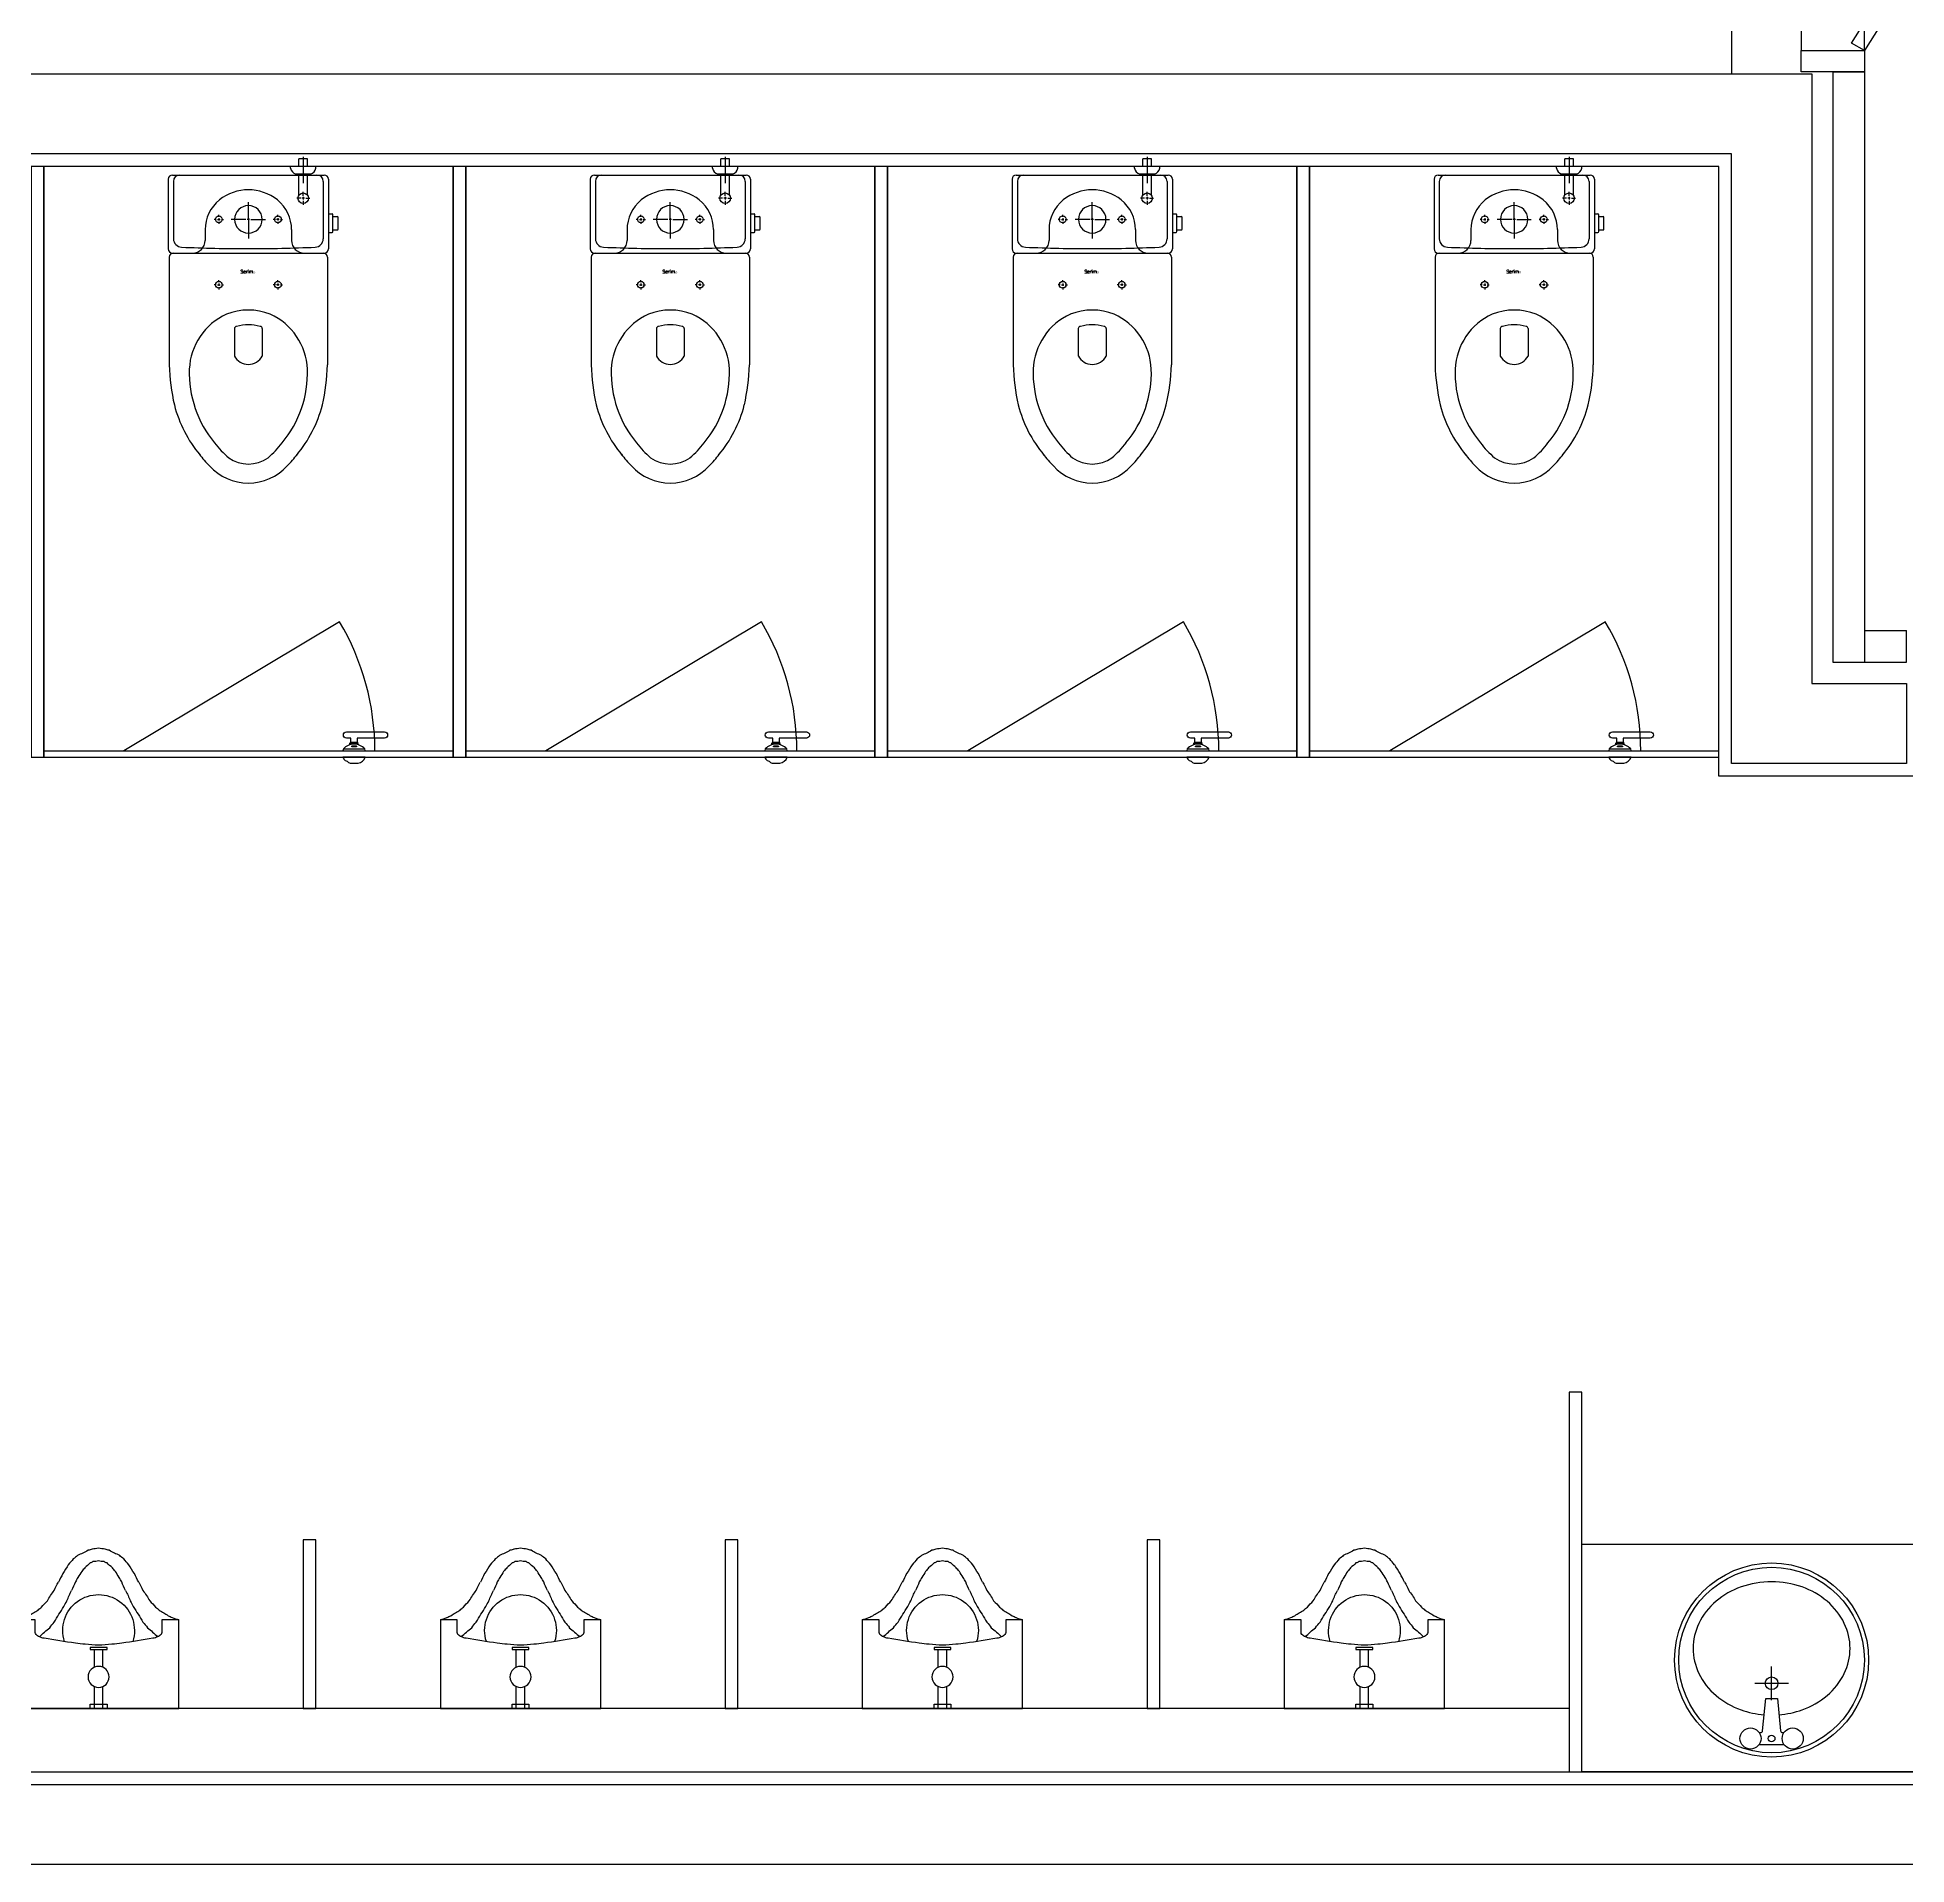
# Model space of a CAD drawing. Header units: millimetres. Extents: x -27104 to 125781, y -3376 to 46996.
# Drawn here: x 56725.3 to 56811.9, y 18586.2 to 18670.9 of the extents above; entities that cross this region are included whole.
import ezdxf

# ---------------------------------------------------------------- set-up
doc = ezdxf.new("R2010")
doc.units = ezdxf.units.MM
doc.header["$LTSCALE"] = 100
doc.header["$MEASUREMENT"] = 0
doc.linetypes.add('A0-000 XR 평면도$0$HID', pattern=[2.5, 1.5, -1])
doc.layers.get('0').update_dxf_attribs({"linetype": 'CONTINUOUS'})
for name, color, linetype in [('A0-000 XR 평면도$0$DOOR', 4, 'CONTINUOUS'), ('A0-000 XR 평면도$0$DOOR(OPEN ELE)', 5, 'CONTINUOUS'), ('ELE9', 9, 'CONTINUOUS'), ('TOI', 12, 'CONTINUOUS')]:
    doc.layers.add(name, color=color, linetype=linetype)
doc.styles.add('DIM', font='txt.shx', dxfattribs={"height": 30})

# ---------------------------------------------------------------- blocks, each defined once
blk = doc.blocks.new('A$C43632D92')
at = {"layer": 'TOI'}
for p, q in [((0, 0), (0, 210)), ((0, 210), (40, 210)), ((40, 210), (40, 180)), ((340, 180), (340, 210)), ((340, 210), (380, 210)), ((380, 210), (380, 0)), ((170, 140), (170, 145)), ((170, 145), (210, 145)), ((210, 140), (170, 140)), ((180, 97.9), (180, 140)), ((200, 97.9), (200, 140)), ((210, 145), (210, 140)), ((180, 0), (180, 52.1)), ((200, 0), (200, 52.1)), ((210, 10), (170, 10)), ((170, 10), (170, 0)), ((210, 0), (210, 10)), ((380, 0), (0, 0))]:
    blk.add_line(p, q, dxfattribs=at)
blk.add_circle((190, 75), 25, dxfattribs=at)
for centre, radius, start, end in [((29.5, 426.8), 123.6, 315.9946, 324.4623), ((107.9, 393.7), 44.6, 299.7449, 315.9946), ((56.6, 564.7), 218.4, 292.4234, 299.7449), ((154.9, 425.6), 51.6, 281.3099, 292.4234), ((165.4, 502.9), 125.3, 274.1849, 281.3099), ((214.6, 502.9), 125.3, 258.6901, 265.8151), ((225.1, 425.6), 51.6, 247.5766, 258.6901), ((323.4, 564.7), 218.4, 240.2551, 247.5766), ((272.1, 393.7), 44.6, 224.0054, 240.2551), ((350.6, 426.8), 123.6, 215.5377, 224.0054), ((-107.6, 413.2), 232.1, 330.6756, 336.3307), ((-81.6, 453.3), 229.3, 324.4623, 330.6756), ((-23.9, 395.4), 185.3, 329.0362, 332.8234), ((-153.2, 506.9), 353.6, 326.2948, 329.0362), ((109, 366), 58, 315, 326.2948), ((79.3, 435.7), 128.2, 307.4131, 315), ((165.5, 362.9), 18.4, 284.0362, 307.4131), ((175.7, 407.4), 59.1, 271.0416, 284.0362), ((204.3, 407.4), 59.1, 255.9638, 268.9584), ((214.5, 362.9), 18.4, 232.5869, 255.9638), ((300.7, 435.7), 128.2, 225, 232.5869), ((271, 366), 58, 213.7052, 225), ((533.2, 506.9), 353.6, 210.9638, 213.7052), ((403.9, 395.4), 185.3, 207.1766, 210.9638), ((461.6, 453.3), 229.3, 209.3244, 215.5377), ((487.6, 413.2), 232.1, 203.6693, 209.3244), ((273, 139), 235, 143.1301, 150.3962), ((278.1, 195.4), 210.8, 150.3962, 156.3307), ((190, 185), 85, 341.9686, 198.0314), ((426.5, 133.1), 334.5, 153.9528, 158.6261), ((-67.1, 379.1), 217, 332.8234, 338.6261), ((447.1, 379.1), 217, 201.3739, 207.1766), ((-46.5, 133.1), 334.5, 21.3739, 26.0472), ((102, 195.4), 210.8, 23.6693, 29.6038), ((107, 139), 235, 29.6038, 36.8699), ((246.6, -112.4), 399.5, 120.032, 123.6901), ((93.3, 182.6), 69, 123.6901, 132.5011), ((143, 174), 110, 132.5011, 143.1301), ((1291.9, -519.1), 1407.5, 147.2854, 149.0362), ((268.1, 163.1), 178.6, 149.0362, 153.9528), ((111.9, 163.1), 178.6, 26.0472, 30.9638), ((-911.9, -519.1), 1407.5, 30.9638, 32.7146), ((237, 174), 110, 36.8699, 47.4989), ((286.7, 182.6), 69, 47.4989, 56.3099), ((133.4, -112.4), 399.5, 56.3099, 59.968), ((69.9, 35.3), 188.1, 106.7218, 111.8014), ((51.6, 153.4), 71.7, 111.8014, 120.032), ((46.1, 180), 6.05, 180, 225), ((254.9, -34.9), 289.7, 128.5584, 135), ((141.5, 148.5), 79.9, 135, 147.2854), ((238.5, 148.5), 79.9, 32.7146, 45), ((125.2, -34.9), 289.7, 45, 51.4416), ((334, 180), 6.05, 315, 0), ((328.4, 153.4), 71.7, 59.968, 68.1986), ((310.1, 35.3), 188.1, 68.1986, 73.2782), ((61.8, 195.7), 28.3, 225, 245.3815), ((69.1, 211.7), 45.9, 245.3815, 259.992), ((388.3, 2020.6), 1882.7, 259.992, 262.267), ((206.3, 680.3), 530.2, 262.267, 264.8056), ((246.1, 1117.1), 968.7, 264.8056, 266.6834), ((134, 1117.1), 968.7, 273.3166, 275.1944), ((173.7, 680.3), 530.2, 275.1944, 277.733), ((-8.3, 2020.6), 1882.7, 277.733, 280.008), ((310.9, 211.7), 45.9, 280.008, 294.6185), ((318.2, 195.7), 28.3, 294.6185, 315)]:
    blk.add_arc(centre, radius, start, end, dxfattribs=at)
blk = doc.blocks.new('A$C3F015CE3')
at = {"layer": 'TOI'}
for p, q in [((354.8, 750), (354.8, 768.6)), ((375.3, 768.6), (354.8, 768.6)), ((365, 773.2), (365, 710.9)), ((375.3, 750), (375.3, 768.6)), ((45, 720), (45, 555)), ((55, 730), (415, 730)), ((57.5, 715), (57.5, 579)), ((335, 746), (335, 750)), ((382.6, 732), (347.4, 732)), ((354.8, 683), (354.8, 732)), ((375.3, 683), (375.3, 732)), ((395, 746), (395, 750)), ((412.5, 715), (412.5, 579)), ((425, 720), (425, 555)), ((235, 631), (235, 665.5)), ((359, 675), (349.5, 675)), ((359, 675), (349.5, 675)), ((368, 675), (362, 675)), ((368, 675), (362, 675)), ((365, 681), (365, 690.5)), ((365, 681), (365, 690.5)), ((365, 678), (365, 672)), ((365, 678), (365, 672)), ((365, 669), (365, 659.5)), ((365, 669), (365, 659.5)), ((371, 675), (380.5, 675)), ((371, 675), (380.5, 675)), ((159, 625), (154, 625)), ((162, 625), (168, 625)), ((165, 631), (165, 636)), ((165, 628), (165, 622)), ((171, 625), (176, 625)), ((229, 625), (194.5, 625)), ((238, 625), (232, 625)), ((235, 626), (235, 660.5)), ((235, 628), (235, 622)), ((235, 623), (235, 617)), ((241, 625), (275.5, 625)), ((299, 625), (294, 625)), ((308, 625), (302, 625)), ((305, 631), (305, 636)), ((305, 628), (305, 622)), ((311, 625), (316, 625)), ((425, 637.9), (433.5, 637.9)), ((435.5, 595.9), (435.5, 635.9)), ((435.5, 631.9), (445.8, 631.9)), ((447.8, 601.9), (447.8, 629.9)), ((132.5, 600.6), (132.5, 575)), ((165, 619), (165, 614)), ((235, 619), (235, 584.5)), ((235, 614), (235, 579.5)), ((305, 619), (305, 614)), ((337.5, 600.6), (337.5, 575)), ((425, 593.9), (433.5, 593.9)), ((435.5, 599.9), (445.8, 599.9)), ((47.5, 535), (47.5, 280)), ((52.5, 545), (417.5, 545)), ((55, 545), (415, 545)), ((422.5, 535), (422.5, 280)), ((159, 470), (154, 470)), ((162, 470), (168, 470)), ((165, 476), (165, 481)), ((165, 473), (165, 467)), ((165, 464), (165, 459)), ((171, 470), (176, 470)), ((299, 470), (294, 470)), ((308, 470), (302, 470)), ((305, 476), (305, 481)), ((305, 473), (305, 467)), ((305, 464), (305, 459)), ((311, 470), (316, 470)), ((202, 366), (202, 301)), ((268, 366), (268, 301))]:
    blk.add_line(p, q, dxfattribs=at)
for centre, radius in [((365, 675), 12.5), ((165, 625), 8), ((305, 625), 8), ((165, 470), 8), ((305, 470), 8)]:
    blk.add_circle(centre, radius, dxfattribs=at)
for centre, radius, start, end in [((55, 720), 10, 90, 180), ((72.5, 715), 15, 90, 180), ((352.4, 748.9), 17.6, 189.469, 253.5331), ((377.6, 748.9), 17.6, 286.4669, 350.531), ((397.5, 715), 15, 0, 90), ((415, 720), 10, 0, 90), ((222.5, 600.6), 90, 128.6822, 180), ((235, 585), 110, 51.3178, 128.6822), ((247.5, 600.6), 90, 0, 51.3178), ((235, 625), 32.5, 90, 270), ((235, 625), 32.5, 270, 90), ((433.5, 635.9), 2, 0, 90), ((445.8, 629.9), 2, 0, 90), ((77.5, 579), 20, 180, 267.4985), ((392.5, 579), 20, 272.5015, 0), ((433.5, 595.9), 2, 270, 0), ((445.8, 601.9), 2, 270, 0), ((55, 555), 10, 180, 270), ((57.5, 535), 10, 90, 180), ((233.8, 4155.6), 3600, 267.4985, 270.0199), ((102.5, 575), 30, 270, 0), ((236.3, 4155.6), 3600, 269.9801, 272.5015), ((367.5, 575), 30, 180, 270), ((412.5, 535), 10, 0, 90), ((415, 555), 10, 270, 0), ((244.9, 263.3), 150, 114.336, 177.4508), ((235, 270), 140, 68.2132, 111.7868), ((225.1, 263.3), 150, 2.5492, 65.664), ((207, 366), 5, 90, 180), ((235, 274.4), 100.6, 73.8382, 106.1618), ((263, 366), 5, 0, 90), ((547.3, 295.1), 500, 181.7364, 192.7267), ((354.9, 261.3), 260, 178.084, 219.7652), ((235, 318.2), 37.2, 207.5632, 332.4368), ((115.1, 261.3), 260, 320.2348, 1.916), ((-77.3, 295.1), 500, 347.2733, 358.2636), ((354.9, 261.3), 305, 194.4886, 219.7652), ((115.1, 261.3), 305, 320.2348, 345.5114), ((315.4, 214.5), 200, 216.6852, 230.5715), ((154.6, 214.5), 200, 309.4285, 323.3148), ((315.4, 214.5), 245, 216.6852, 225.2345), ((235, 125), 80, 234.3409, 305.6591), ((154.6, 214.5), 245, 314.7655, 323.3148), ((235, 125), 125, 222.5102, 317.4898)]:
    blk.add_arc(centre, radius, start, end, dxfattribs=at)
at = {"layer": 'TOI', "style": 'DIM'}
for s, height, p in [('S', 8, (216.2, 497.2)), ('erim', 8, (222.7, 497.2)), ('㉿', 4, (246, 497.2))]:
    blk.add_text(s, height=height, dxfattribs=at).set_placement(p)
blk = doc.blocks.new('A$C154D126E')
at = {"layer": 'TOI'}
for p, q in [((259.3, 430), (200.7, 430)), ((203.8, 402), (200.7, 402)), ((259.3, 402), (256.2, 402)), ((216, 321), (208.8, 397.5)), ((251.2, 397.5), (244, 321)), ((244, 321), (216, 321)), ((230, 325), (230, 245)), ((270, 285), (190, 285))]:
    blk.add_line(p, q, dxfattribs=at)
for centre, radius in [((230, 230), 230), ((230, 230), 220), ((180, 416), 25), ((230, 416), 8), ((280, 416), 25), ((230, 285), 15)]:
    blk.add_circle(centre, radius, dxfattribs=at)
for centre, radius, start, end in [((203.8, 397), 5, 5.3909, 90), ((256.2, 397), 5, 90, 174.6091), ((230, 142.1), 218.4, 94.6377, 109.3849), ((230, 142.1), 218.4, 70.6151, 85.3623), ((203.6, 190.5), 162.4, 130.3466, 154.0053), ((219.6, 171.6), 187.1, 109.3849, 130.3466), ((240.4, 171.6), 187.1, 49.6534, 70.6151), ((256.4, 190.5), 162.4, 25.9947, 49.6534), ((178.9, 202.5), 134.9, 154.0053, 180), ((281.1, 202.5), 134.9, 0, 25.9947), ((178.9, 202.5), 134.9, 180, 205.9947), ((281.1, 202.5), 134.9, 334.0053, 0), ((203.6, 214.5), 162.4, 205.9947, 229.6534), ((256.4, 214.5), 162.4, 310.3466, 334.0053), ((219.6, 233.4), 187.1, 229.6534, 250.6151), ((240.4, 233.4), 187.1, 289.3849, 310.3466), ((230, 262.9), 218.4, 250.6151, 270), ((230, 262.9), 218.4, 270, 289.3849)]:
    blk.add_arc(centre, radius, start, end, dxfattribs=at)
blk = doc.blocks.new('A0-000 XR 평면도$0$A$C60820D4B')
at = {"layer": 'A0-000 XR 평면도$0$DOOR'}
for points in [[(500, 700), (500, 750), (350, 750), (350, 700)], [(500, 0), (500, 50), (350, 50), (350, 0)]]:
    blk.add_lwpolyline(points, close=True, dxfattribs=at)
for points in [[(3.8, 600.1), (350, 50), (380.3, 67.5), (34.6, 616.9)], [(3.8, 600.1), (34.6, 616.9)]]:
    blk.add_lwpolyline(points, dxfattribs=at)
at = {"layer": 'A0-000 XR 평면도$0$DOOR(OPEN ELE)'}
for p, q in [((350, 50), (350, 700)), ((500, 700), (500, 50))]:
    blk.add_line(p, q, dxfattribs=at)
at = {"layer": 'A0-000 XR 평면도$0$DOOR(OPEN ELE)', "linetype": 'A0-000 XR 평면도$0$HID', "ltscale": 0.05}
blk.add_arc((350, 50), 650, 90, 122.1801, dxfattribs=at)
blk = doc.blocks.new('ggtyu')
at = {"layer": 'ELE9', "color": 253}
for p, q in [((56549.831, 18807.607), (56539.838, 18801.616)), ((56569.395, 18807.607), (56559.401, 18801.616)), ((56588.959, 18807.607), (56578.965, 18801.616)), ((56608.523, 18807.607), (56598.529, 18801.616)), ((56550.01, 18801.714), (56551.007, 18801.714)), ((56550.704, 18801.978), (56550.313, 18801.978)), ((56551.685, 18802.203), (56550.655, 18802.203)), ((56550.655, 18802.203), (56550.655, 18802.007)), ((56550.655, 18802.007), (56550.704, 18801.978)), ((56550.704, 18801.948), (56550.704, 18801.9)), ((56569.573, 18801.714), (56570.571, 18801.714)), ((56570.268, 18801.978), (56569.877, 18801.978)), ((56571.249, 18802.203), (56570.219, 18802.203)), ((56570.219, 18802.203), (56570.219, 18802.007)), ((56570.219, 18802.007), (56570.268, 18801.978)), ((56570.268, 18801.948), (56570.268, 18801.9)), ((56589.137, 18801.714), (56590.135, 18801.714)), ((56589.832, 18801.978), (56589.44, 18801.978)), ((56590.812, 18802.203), (56589.783, 18802.203)), ((56589.783, 18802.203), (56589.783, 18802.007)), ((56589.783, 18802.007), (56589.832, 18801.978)), ((56589.832, 18801.948), (56589.832, 18801.9)), ((56608.701, 18801.714), (56609.699, 18801.714)), ((56609.396, 18801.978), (56609.004, 18801.978)), ((56610.376, 18802.203), (56609.347, 18802.203)), ((56609.347, 18802.203), (56609.347, 18802.007)), ((56609.347, 18802.007), (56609.396, 18801.978)), ((56609.396, 18801.948), (56609.396, 18801.9)), ((56606.841, 18757.206), (56516.358, 18757.206))]:
    blk.add_line(p, q, dxfattribs=at)
at = {"layer": 'ELE9', "color": 253, "ltscale": 0.1}
for points in [[(56515.772, 18833.016), (56618.09, 18833.016), (56618.09, 18804.746), (56622.492, 18804.746), (56622.492, 18801.029), (56614.373, 18801.029), (56614.373, 18829.299), (56515.772, 18829.299)], [(56614.373, 18847.884), (56614.373, 18833.016)], [(56619.068, 18833.114), (56619.068, 18805.724)], [(56619.068, 18833.114), (56620.536, 18833.114)], [(56620.536, 18833.114), (56620.536, 18805.724)], [(56623.079, 18804.257), (56623.079, 18800.442), (56613.786, 18800.442), (56613.786, 18828.712), (56516.358, 18828.712), (56516.358, 18794.377)], [(56620.536, 18807.192), (56622.492, 18807.192)], [(56622.492, 18805.724), (56622.492, 18807.192)], [(56619.068, 18805.724), (56622.492, 18805.724)], [(56514.422, 18764.249), (56516.358, 18764.249), (56516.358, 18754.272), (56640.686, 18754.272), (56640.686, 18800.442), (56639.512, 18800.442), (56639.512, 18804.257)]]:
    blk.add_lwpolyline(points, dxfattribs=at)
at = {"layer": 'ELE9', "color": 253}
for points in [[(56535.531, 18801.322), (56536.118, 18801.322), (56536.118, 18828.712), (56535.531, 18828.712)], [(56536.118, 18828.712), (56536.118, 18801.616), (56555.095, 18801.616), (56555.095, 18828.712)], [(56536.118, 18828.712), (56536.118, 18801.322), (56555.095, 18801.322), (56555.095, 18828.712)], [(56555.095, 18801.322), (56555.682, 18801.322), (56555.682, 18828.712), (56555.095, 18828.712)], [(56555.682, 18828.712), (56555.682, 18801.616), (56574.659, 18801.616), (56574.659, 18828.712)], [(56555.682, 18828.712), (56555.682, 18801.322), (56574.659, 18801.322), (56574.659, 18828.712)], [(56574.659, 18801.322), (56575.245, 18801.322), (56575.245, 18828.712), (56574.659, 18828.712)], [(56575.245, 18828.712), (56575.245, 18801.616), (56594.222, 18801.616), (56594.222, 18828.712)], [(56575.245, 18828.712), (56575.245, 18801.322), (56594.222, 18801.322), (56594.222, 18828.712)], [(56594.222, 18801.322), (56594.809, 18801.322), (56594.809, 18828.712), (56594.222, 18828.712)], [(56594.809, 18828.712), (56594.809, 18801.322), (56613.786, 18801.322), (56613.786, 18828.712)], [(56594.809, 18828.712), (56594.809, 18801.616), (56613.786, 18801.616), (56613.786, 18828.712)], [(56606.841, 18754.272), (56607.428, 18754.272), (56607.428, 18771.879), (56606.841, 18771.879)], [(56548.15, 18757.206), (56548.736, 18757.206), (56548.736, 18765.032), (56548.15, 18765.032)], [(56567.713, 18757.206), (56568.3, 18757.206), (56568.3, 18765.032), (56567.713, 18765.032)], [(56587.277, 18757.206), (56587.864, 18757.206), (56587.864, 18765.032), (56587.277, 18765.032)], [(56607.428, 18764.836), (56640.686, 18764.836), (56640.686, 18754.272), (56607.428, 18754.272)]]:
    blk.add_lwpolyline(points, close=True, dxfattribs=at)
at = {"layer": 'ELE9', "color": 253, "ltscale": 0.1}
blk.add_lwpolyline([(56515.772, 18763.662), (56515.772, 18753.685), (56641.273, 18753.685), (56641.273, 18801.029), (56640.099, 18801.029), (56640.099, 18804.746), (56652.131, 18804.746), (56652.131, 18801.029), (56644.99, 18801.029), (56644.99, 18753.685), (56667.782, 18753.685), (56667.782, 18804.746), (56671.499, 18804.746), (56671.499, 18749.968), (56512.054, 18749.968), (56512.054, 18763.662)], close=True, dxfattribs=at)
at = {"layer": 'ELE9', "color": 253}
for points in [[(56551.027, 18801.616), (56551.007, 18801.714, 0.431373), (56550.01, 18801.714), (56549.99, 18801.616)], [(56570.591, 18801.616), (56570.571, 18801.714, 0.431373), (56569.573, 18801.714), (56569.554, 18801.616)], [(56590.155, 18801.616), (56590.135, 18801.714, 0.431373), (56589.137, 18801.714), (56589.118, 18801.616)], [(56609.718, 18801.616), (56609.699, 18801.714, 0.431373), (56608.701, 18801.714), (56608.681, 18801.616)], [(56549.99, 18801.322, 0.106445), (56550.102, 18801.163, -0.296117), (56550.251, 18801.07, 0.043036), (56550.328, 18801.049), (56550.69, 18801.049, 0.249566), (56551.027, 18801.322)], [(56569.554, 18801.322, 0.106445), (56569.666, 18801.163, -0.296117), (56569.815, 18801.07, 0.043036), (56569.891, 18801.049), (56570.253, 18801.049, 0.249566), (56570.591, 18801.322)], [(56589.118, 18801.322, 0.106445), (56589.23, 18801.163, -0.296117), (56589.379, 18801.07, 0.043036), (56589.455, 18801.049), (56589.817, 18801.049, 0.249566), (56590.155, 18801.322)], [(56608.681, 18801.322, 0.106445), (56608.793, 18801.163, -0.296117), (56608.943, 18801.07, 0.043036), (56609.019, 18801.049), (56609.381, 18801.049, 0.249566), (56609.718, 18801.322)]]:
    blk.add_lwpolyline(points, format="xyb", close=True, dxfattribs=at)
for points in [[(56550.313, 18801.9), (56550.313, 18801.948), (56550.704, 18801.948), (56550.313, 18801.948), (56550.313, 18801.978), (56550.362, 18802.007), (56550.655, 18802.007), (56550.362, 18802.007), (56550.362, 18802.203), (56550.156, 18802.203, -1), (56550.156, 18802.496), (56551.917, 18802.496, -1), (56551.917, 18802.203), (56551.673, 18802.203)], [(56569.877, 18801.9), (56569.877, 18801.948), (56570.268, 18801.948), (56569.877, 18801.948), (56569.877, 18801.978), (56569.926, 18802.007), (56570.219, 18802.007), (56569.926, 18802.007), (56569.926, 18802.203), (56569.72, 18802.203, -1), (56569.72, 18802.496), (56571.481, 18802.496, -1), (56571.481, 18802.203), (56571.236, 18802.203)], [(56589.44, 18801.9), (56589.44, 18801.948), (56589.832, 18801.948), (56589.44, 18801.948), (56589.44, 18801.978), (56589.489, 18802.007), (56589.783, 18802.007), (56589.489, 18802.007), (56589.489, 18802.203), (56589.284, 18802.203, -1), (56589.284, 18802.496), (56591.045, 18802.496, -1), (56591.045, 18802.203), (56590.8, 18802.203)], [(56609.004, 18801.9), (56609.004, 18801.948), (56609.396, 18801.948), (56609.004, 18801.948), (56609.004, 18801.978), (56609.053, 18802.007), (56609.347, 18802.007), (56609.053, 18802.007), (56609.053, 18802.203), (56608.848, 18802.203, -1), (56608.848, 18802.496), (56610.608, 18802.496, -1), (56610.608, 18802.203), (56610.364, 18802.203)]]:
    blk.add_lwpolyline(points, format="xyb", dxfattribs=at)
for centre in [(56539.737, 18801.616), (56559.301, 18801.616), (56578.865, 18801.616), (56598.428, 18801.616)]:
    blk.add_arc(centre, 11.738, 0, 30.69037, dxfattribs=at)
for centre in [(56550.509, 18801.826), (56570.072, 18801.826), (56589.636, 18801.826), (56609.2, 18801.826)]:
    blk.add_ellipse(centre, major_axis=(0.127, 0), ratio=0.193008, dxfattribs=at)
at = {"layer": 'ELE9', "color": 253, "xscale": -0.01956378461538462, "yscale": 0.01956378461538462, "zscale": 0.01956378461538462}
blk.add_blockref('A0-000 XR 평면도$0$A$C60820D4B', (56627.383, 18833.114), dxfattribs=at)
at = {"layer": 'ELE9', "color": 253, "ltscale": 0.1, "yscale": 0.01956378461538462, "zscale": 0.01956378461538462}
for name, p, xscale in [('A$C3F015CE3', (56541.009, 18814.039), 0.01956378461538462), ('A$C3F015CE3', (56560.573, 18814.039), 0.01956378461538462), ('A$C3F015CE3', (56580.136, 18814.039), 0.01956378461538462), ('A$C3F015CE3', (56599.7, 18814.039), 0.01956378461538462), ('A$C43632D92', (56542.378, 18757.206), -0.01956378461538462), ('A$C43632D92', (56561.942, 18757.206), -0.01956378461538462), ('A$C43632D92', (56581.506, 18757.206), -0.01956378461538462), ('A$C43632D92', (56601.07, 18757.206), -0.01956378461538462)]:
    blk.add_blockref(name, p, dxfattribs=dict(at, xscale=xscale))
at = {"layer": 'ELE9', "color": 253, "ltscale": 0.1, "xscale": 0.01956378461538462, "yscale": 0.01956378461538462, "zscale": 0.01956378461538462, "rotation": 180}
blk.add_blockref('A$C154D126E', (56620.731, 18763.956), dxfattribs=at)

msp = doc.modelspace()

# ---------------------------------------------------------------- block references
msp.add_blockref('ggtyu', (189.458, -163.799))

doc.saveas('drawing.dxf')
